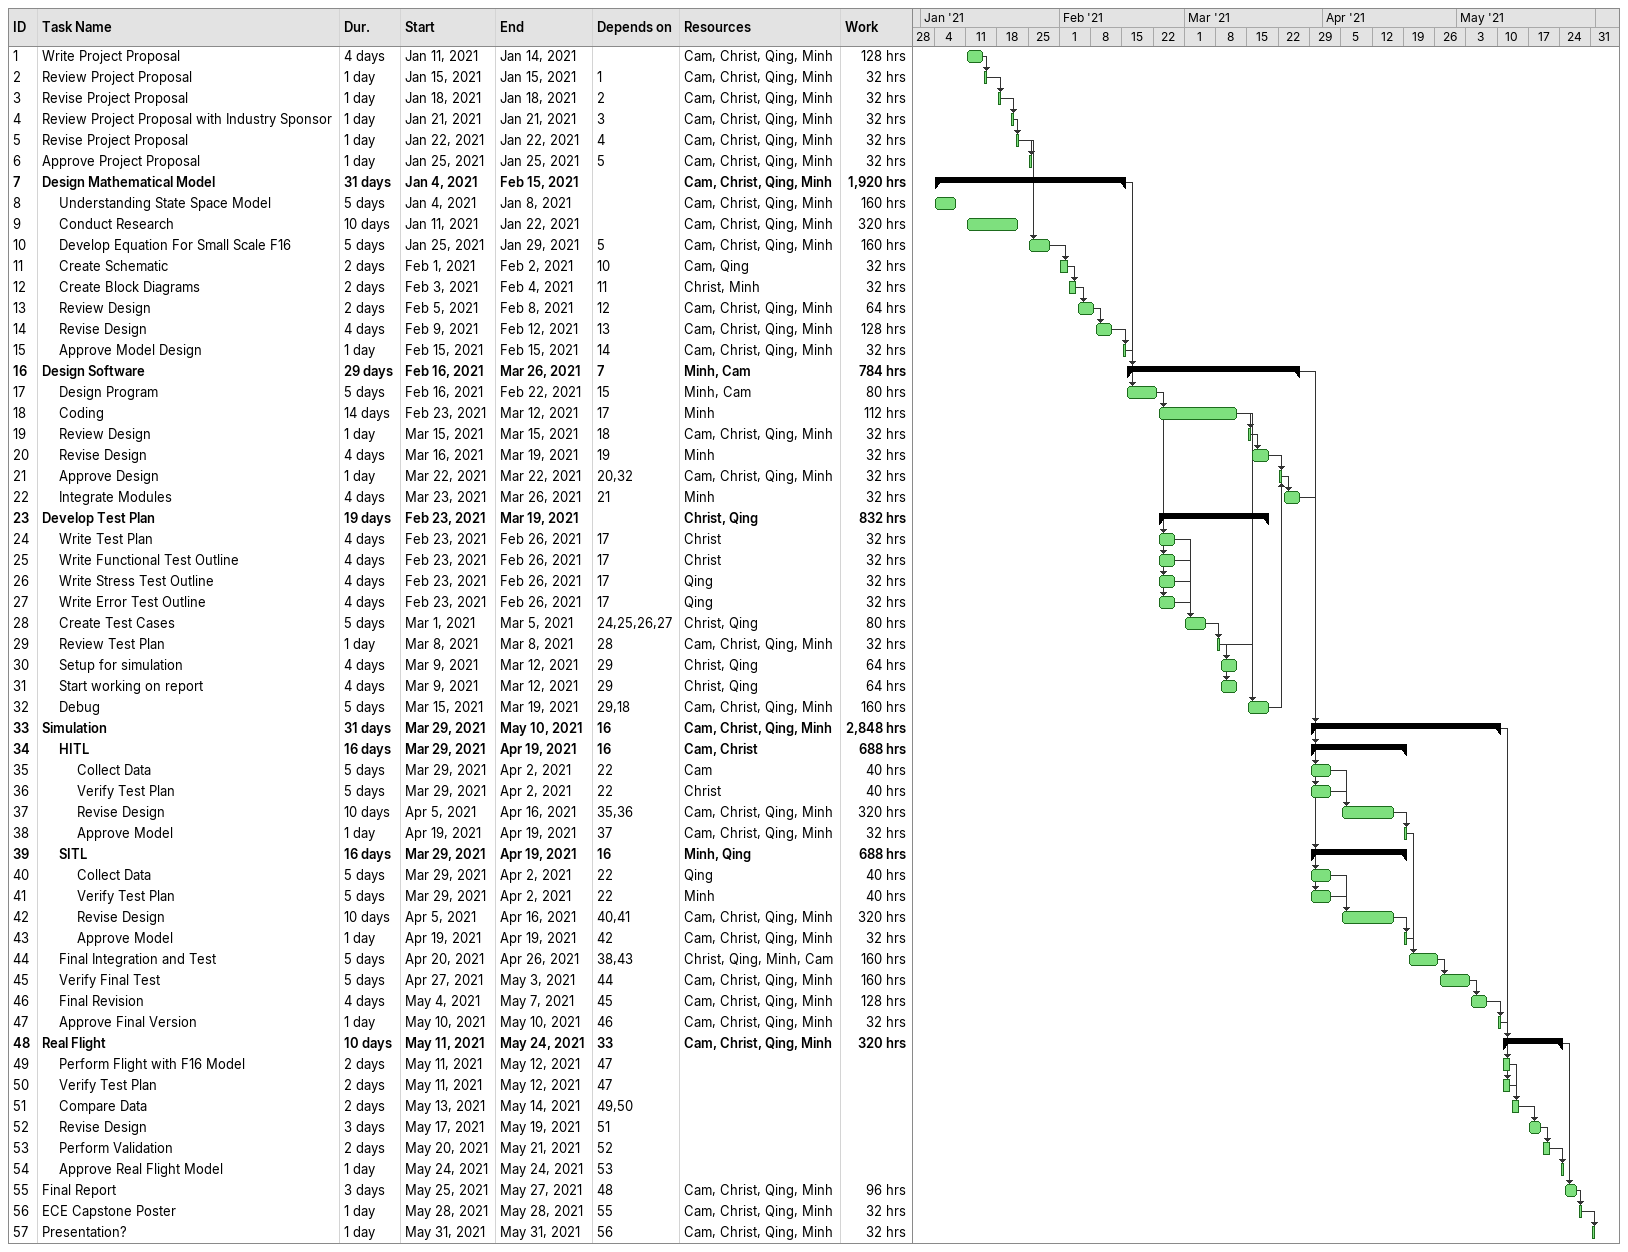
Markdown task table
| ID | Level | Task | Duration | Start | Finish | Predecessors | Resources | Work (h) |
|---|---|---|---|---|---|---|---|---|
| 1 | 1 | Write Project Proposal | 4d | 2021-01-11 | 2021-01-14 |  | Cam, Christ, Qing, Minh | 128 |
| 2 | 1 | Review Project Proposal | 1d | 2021-01-15 | 2021-01-15 | 1 | Cam, Christ, Qing, Minh | 32 |
| 3 | 1 | Revise Project Proposal | 1d | 2021-01-18 | 2021-01-18 | 2 | Cam, Christ, Qing, Minh | 32 |
| 4 | 1 | Review Project Proposal with Industry Sponsor | 1d | 2021-01-21 | 2021-01-21 | 3 | Cam, Christ, Qing, Minh | 32 |
| 5 | 1 | Revise Project Proposal | 1d | 2021-01-22 | 2021-01-22 | 4 | Cam, Christ, Qing, Minh | 32 |
| 6 | 1 | Approve Project Proposal | 1d | 2021-01-25 | 2021-01-25 | 5 | Cam, Christ, Qing, Minh | 32 |
| 7 | 1 | **Design Mathematical Model** | 31d | 2021-01-04 | 2021-02-15 |  | Cam, Christ, Qing, Minh | 1920 |
| 8 | 2 | Understanding State Space Model | 5d | 2021-01-04 | 2021-01-08 |  | Cam, Christ, Qing, Minh | 160 |
| 9 | 2 | Conduct Research | 10d | 2021-01-11 | 2021-01-22 |  | Cam, Christ, Qing, Minh | 320 |
| 10 | 2 | Develop Equation For Small Scale F16 | 5d | 2021-01-25 | 2021-01-29 | 5 | Cam, Christ, Qing, Minh | 160 |
| 11 | 2 | Create Schematic | 2d | 2021-02-01 | 2021-02-02 | 10 | Cam, Qing | 32 |
| 12 | 2 | Create Block Diagrams | 2d | 2021-02-03 | 2021-02-04 | 11 | Christ, Minh | 32 |
| 13 | 2 | Review Design | 2d | 2021-02-05 | 2021-02-08 | 12 | Cam, Christ, Qing, Minh | 64 |
| 14 | 2 | Revise Design | 4d | 2021-02-09 | 2021-02-12 | 13 | Cam, Christ, Qing, Minh | 128 |
| 15 | 2 | Approve Model Design | 1d | 2021-02-15 | 2021-02-15 | 14 | Cam, Christ, Qing, Minh | 32 |
| 16 | 1 | **Design Software** | 29d | 2021-02-16 | 2021-03-26 | 7 | Minh, Cam | 784 |
| 17 | 2 | Design Program | 5d | 2021-02-16 | 2021-02-22 | 15 | Minh, Cam | 80 |
| 18 | 2 | Coding | 14d | 2021-02-23 | 2021-03-12 | 17 | Minh | 112 |
| 19 | 2 | Review Design | 1d | 2021-03-15 | 2021-03-15 | 18 | Cam, Christ, Qing, Minh | 32 |
| 20 | 2 | Revise Design | 4d | 2021-03-16 | 2021-03-19 | 19 | Minh | 32 |
| 21 | 2 | Approve Design | 1d | 2021-03-22 | 2021-03-22 | 20, 32 | Cam, Christ, Qing, Minh | 32 |
| 22 | 2 | Integrate Modules | 4d | 2021-03-23 | 2021-03-26 | 21 | Minh | 32 |
| 23 | 1 | **Develop Test Plan** | 19d | 2021-02-23 | 2021-03-19 |  | Christ, Qing | 832 |
| 24 | 2 | Write Test Plan | 4d | 2021-02-23 | 2021-02-26 | 17 | Christ | 32 |
| 25 | 2 | Write Functional Test Outline | 4d | 2021-02-23 | 2021-02-26 | 17 | Christ | 32 |
| 26 | 2 | Write Stress Test Outline | 4d | 2021-02-23 | 2021-02-26 | 17 | Qing | 32 |
| 27 | 2 | Write Error Test Outline | 4d | 2021-02-23 | 2021-02-26 | 17 | Qing | 32 |
| 28 | 2 | Create Test Cases | 5d | 2021-03-01 | 2021-03-05 | 24, 25, 26, 27 | Christ, Qing | 80 |
| 29 | 2 | Review Test Plan | 1d | 2021-03-08 | 2021-03-08 | 28 | Cam, Christ, Qing, Minh | 32 |
| 30 | 2 | Setup for simulation | 4d | 2021-03-09 | 2021-03-12 | 29 | Christ, Qing | 64 |
| 31 | 2 | Start working on report | 4d | 2021-03-09 | 2021-03-12 | 29 | Christ, Qing | 64 |
| 32 | 2 | Debug | 5d | 2021-03-15 | 2021-03-19 | 29, 18 | Cam, Christ, Qing, Minh | 160 |
| 33 | 1 | **Simulation** | 31d | 2021-03-29 | 2021-05-10 | 16 | Cam, Christ, Qing, Minh | 2848 |
| 34 | 2 | **HITL** | 16d | 2021-03-29 | 2021-04-19 | 16 | Cam, Christ | 688 |
| 35 | 3 | Collect Data | 5d | 2021-03-29 | 2021-04-02 | 22 | Cam | 40 |
| 36 | 3 | Verify Test Plan | 5d | 2021-03-29 | 2021-04-02 | 22 | Christ | 40 |
| 37 | 3 | Revise Design | 10d | 2021-04-05 | 2021-04-16 | 35, 36 | Cam, Christ, Qing, Minh | 320 |
| 38 | 3 | Approve Model | 1d | 2021-04-19 | 2021-04-19 | 37 | Cam, Christ, Qing, Minh | 32 |
| 39 | 2 | **SITL** | 16d | 2021-03-29 | 2021-04-19 | 16 | Minh, Qing | 688 |
| 40 | 3 | Collect Data | 5d | 2021-03-29 | 2021-04-02 | 22 | Qing | 40 |
| 41 | 3 | Verify Test Plan | 5d | 2021-03-29 | 2021-04-02 | 22 | Minh | 40 |
| 42 | 3 | Revise Design | 10d | 2021-04-05 | 2021-04-16 | 40, 41 | Cam, Christ, Qing, Minh | 320 |
| 43 | 3 | Approve Model | 1d | 2021-04-19 | 2021-04-19 | 42 | Cam, Christ, Qing, Minh | 32 |
| 44 | 2 | Final Integration and Test | 5d | 2021-04-20 | 2021-04-26 | 38, 43 | Christ, Qing, Minh, Cam | 160 |
| 45 | 2 | Verify Final Test | 5d | 2021-04-27 | 2021-05-03 | 44 | Cam, Christ, Qing, Minh | 160 |
| 46 | 2 | Final Revision | 4d | 2021-05-04 | 2021-05-07 | 45 | Cam, Christ, Qing, Minh | 128 |
| 47 | 2 | Approve Final Version | 1d | 2021-05-10 | 2021-05-10 | 46 | Cam, Christ, Qing, Minh | 32 |
| 48 | 1 | **Real Flight** | 10d | 2021-05-11 | 2021-05-24 | 33 | Cam, Christ, Qing, Minh | 320 |
| 49 | 2 | Perform Flight with F16 Model | 2d | 2021-05-11 | 2021-05-12 | 47 |  |  |
| 50 | 2 | Verify Test Plan | 2d | 2021-05-11 | 2021-05-12 | 47 |  |  |
| 51 | 2 | Compare Data | 2d | 2021-05-13 | 2021-05-14 | 49, 50 |  |  |
| 52 | 2 | Revise Design | 3d | 2021-05-17 | 2021-05-19 | 51 |  |  |
| 53 | 2 | Perform Validation | 2d | 2021-05-20 | 2021-05-21 | 52 |  |  |
| 54 | 2 | Approve Real Flight Model | 1d | 2021-05-24 | 2021-05-24 | 53 |  |  |
| 55 | 1 | Final Report | 3d | 2021-05-25 | 2021-05-27 | 48 | Cam, Christ, Qing, Minh | 96 |
| 56 | 1 | ECE Capstone Poster | 1d | 2021-05-28 | 2021-05-28 | 55 | Cam, Christ, Qing, Minh | 32 |
| 57 | 1 | Presentation? | 1d | 2021-05-31 | 2021-05-31 | 56 | Cam, Christ, Qing, Minh | 32 |
